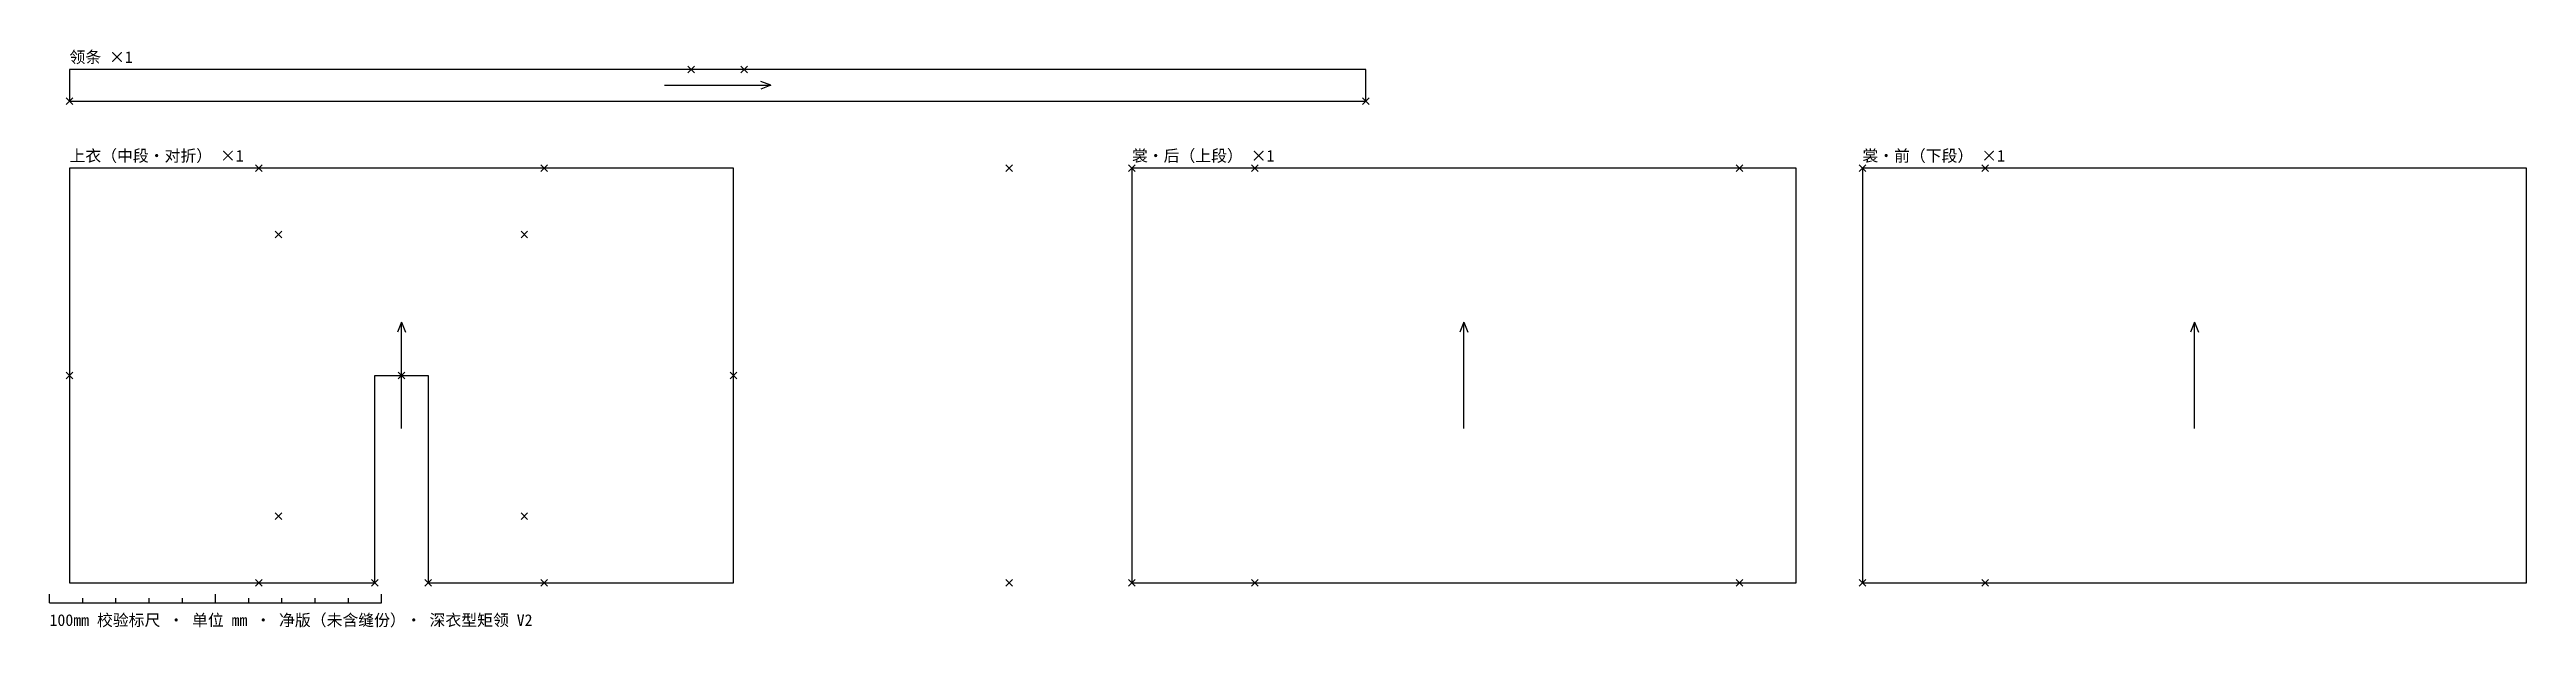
# Model space of a CAD drawing. Header units: millimetres. Extents: x 40 to 7500, y -135 to 1605.
import ezdxf

# ---------------------------------------------------------------- set-up
doc = ezdxf.new("R2010")
doc.units = ezdxf.units.MM
for name, color, linetype in [('CUT_轮廓', 7, 'Continuous'), ('DIM_标注', 4, 'Continuous'), ('GRAIN_布纹', 8, 'Continuous'), ('NOTCH_刀口', 1, 'Continuous'), ('TEXT_文字', 3, 'Continuous')]:
    doc.layers.add(name, color=color, linetype=linetype)
doc.styles.add('CN', font='simsun.ttc')

msp = doc.modelspace()

# ---------------------------------------------------------------- linework, layer by layer
at = {"layer": 'CUT_轮廓'}
for points in [[(100, 1450), (4004, 1450), (4004, 1545), (100, 1545)], [(100, 0), (1020, 0), (1020, 624), (1180, 624), (1180, 0), (2100, 0), (2100, 1248), (100, 1248)], [(3300, 0), (5300, 0), (5300, 1248), (3300, 1248)], [(5500, 0), (7500, 0), (7500, 1248), (5500, 1248)]]:
    msp.add_lwpolyline(points, close=True, dxfattribs=at)
at = {"layer": 'DIM_标注'}
for p, q in [((40, -60), (40, -34)), ((40, -60), (1040, -60)), ((140, -60), (140, -46)), ((240, -60), (240, -46)), ((340, -60), (340, -46)), ((440, -60), (440, -46)), ((540, -60), (540, -34)), ((640, -60), (640, -46)), ((740, -60), (740, -46)), ((840, -60), (840, -46)), ((940, -60), (940, -46)), ((1040, -60), (1040, -34))]:
    msp.add_line(p, q, dxfattribs=at)
at = {"layer": 'GRAIN_布纹'}
for p, q in [((1892, 1497.5), (2212, 1497.5)), ((2212, 1497.5), (2182, 1509.5)), ((2212, 1497.5), (2182, 1485.5)), ((1100, 784), (1088, 754)), ((1100, 464), (1100, 784)), ((1100, 784), (1112, 754)), ((4300, 784), (4288, 754)), ((4300, 464), (4300, 784)), ((4300, 784), (4312, 754)), ((6500, 784), (6488, 754)), ((6500, 464), (6500, 784)), ((6500, 784), (6512, 754))]:
    msp.add_line(p, q, dxfattribs=at)
at = {"layer": 'NOTCH_刀口'}
for p, q in [((1962, 1535), (1982, 1555)), ((1962, 1555), (1982, 1535)), ((2122, 1535), (2142, 1555)), ((2122, 1555), (2142, 1535)), ((90, 1440), (110, 1460)), ((90, 1460), (110, 1440)), ((3994, 1440), (4014, 1460)), ((3994, 1460), (4014, 1440)), ((660, 1238), (680, 1258)), ((660, 1258), (680, 1238)), ((1520, 1238), (1540, 1258)), ((1520, 1258), (1540, 1238)), ((2920, 1238), (2940, 1258)), ((2920, 1258), (2940, 1238)), ((3290, 1238), (3310, 1258)), ((3290, 1258), (3310, 1238)), ((3660, 1238), (3680, 1258)), ((3660, 1258), (3680, 1238)), ((5120, 1238), (5140, 1258)), ((5120, 1258), (5140, 1238)), ((5490, 1238), (5510, 1258)), ((5490, 1258), (5510, 1238)), ((5860, 1238), (5880, 1258)), ((5860, 1258), (5880, 1238)), ((720, 1038), (740, 1058)), ((720, 1058), (740, 1038)), ((1460, 1038), (1480, 1058)), ((1460, 1058), (1480, 1038)), ((90, 614), (110, 634)), ((90, 634), (110, 614)), ((1090, 614), (1110, 634)), ((1090, 634), (1110, 614)), ((2090, 614), (2110, 634)), ((2090, 634), (2110, 614)), ((720, 190), (740, 210)), ((720, 210), (740, 190)), ((1460, 190), (1480, 210)), ((1460, 210), (1480, 190)), ((660, -10), (680, 10)), ((660, 10), (680, -10)), ((1010, -10), (1030, 10)), ((1010, 10), (1030, -10)), ((1170, -10), (1190, 10)), ((1170, 10), (1190, -10)), ((1520, -10), (1540, 10)), ((1520, 10), (1540, -10)), ((2920, -10), (2940, 10)), ((2920, 10), (2940, -10)), ((3290, -10), (3310, 10)), ((3290, 10), (3310, -10)), ((3660, -10), (3680, 10)), ((3660, 10), (3680, -10)), ((5120, -10), (5140, 10)), ((5120, 10), (5140, -10)), ((5490, -10), (5510, 10)), ((5490, 10), (5510, -10)), ((5860, -10), (5880, 10)), ((5860, 10), (5880, -10))]:
    msp.add_line(p, q, dxfattribs=at)

# ---------------------------------------------------------------- texts
at = {"layer": 'TEXT_文字', "style": 'CN'}
for s, p in [('领条 ×1', (100, 1565)), ('上衣（中段·对折） ×1', (100, 1268)), ('裳·后（上段） ×1', (3300, 1268)), ('裳·前（下段） ×1', (5500, 1268)), ('100mm 校验标尺 · 单位 mm · 净版（未含缝份）· 深衣型矩领 V2', (40, -130))]:
    msp.add_text(s, height=35, dxfattribs=at).set_placement(p)

doc.saveas('drawing.dxf')
